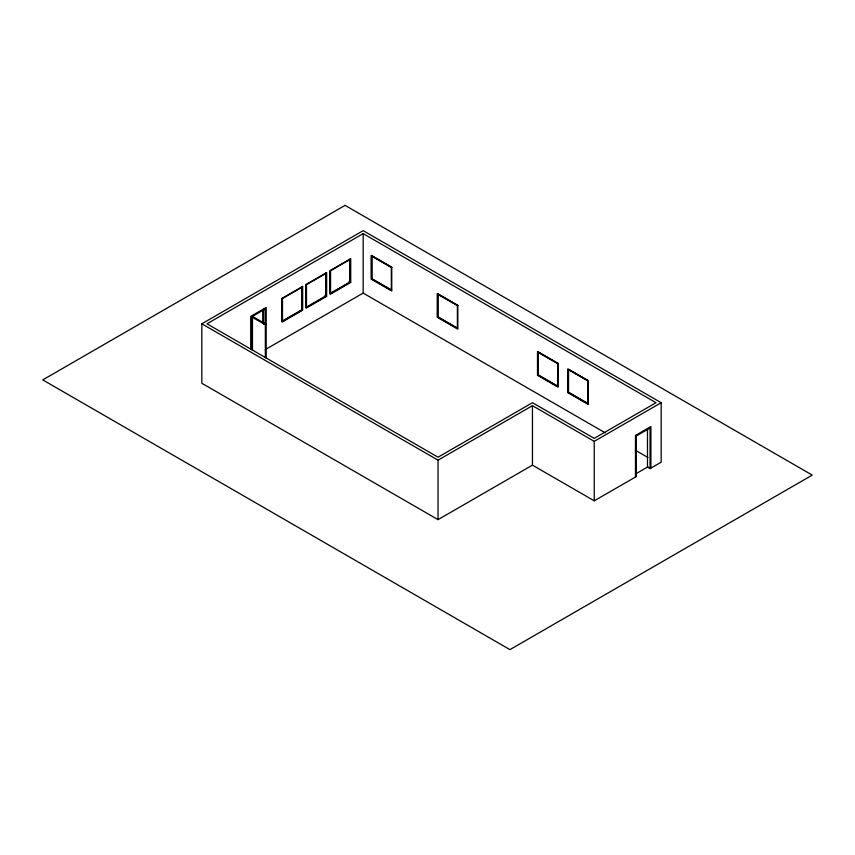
<?xml version="1.0" encoding="UTF-8"?>
<svg xmlns="http://www.w3.org/2000/svg" width="855" height="855" viewBox="0 0 855 855"><rect width="100%" height="100%" fill="white"/><g stroke="black" fill="none" stroke-linecap="round" stroke-linejoin="round"><path stroke-width="1.28" d="M263.618 324.173L263.629 308.57M650.057 468.583L650.057 428.002L636.323 435.932L636.323 476.556L594.236 500.816L532.451 465.141L438.049 519.637L201.833 383.264L201.833 323.799L363.172 230.658L661.172 402.705L661.172 462.16L650.057 468.583L647.481 467.097L647.481 429.135M363.172 233.629L206.974 323.799L438.049 457.211L532.451 402.705L594.236 438.38L656.031 402.705L363.172 233.629L363.172 293.083L605.297 432.876M251.605 349.631L251.605 316.863L265.339 308.933L265.339 357.561M326.653 296.332L306.058 308.217L306.058 284.437L326.653 272.542L326.653 296.332L324.932 295.338M350.732 282.428L330.137 294.323L330.137 270.533L350.732 258.648L350.732 282.428L349.011 281.434M265.339 349.567L363.172 293.083M201.833 323.799L438.049 460.182L532.451 405.676L594.236 441.351L661.172 402.705M635.425 474.055L648.015 466.787M588.368 380.753L567.773 368.858L567.773 392.637L588.368 404.533L588.368 380.753L568.543 369.403L568.543 392.199L588.283 403.592M391.676 267.294L371.936 255.891L371.936 278.687L391.676 290.08M457.724 305.427L437.984 294.024L437.984 316.82L457.724 328.213M635.276 450.179L647.951 457.5M251.605 316.863L265.339 324.793L266.194 324.291L252.471 316.371L252.471 350.443M650.912 468.091L650.912 426.517L635.468 435.43L635.468 477.058M594.236 441.351L594.236 500.816M532.451 405.676L532.451 465.141M438.049 460.182L438.049 519.637M349.962 259.193L349.962 281.99L330.222 293.383L330.222 270.586M325.883 273.098L325.883 295.883L306.143 307.287L306.143 284.491M301.89 286.949L301.89 309.734L282.15 321.127L282.15 298.342M266.194 358.373L266.194 307.447L250.75 316.371L250.75 348.883M262.763 310.076L262.763 323.179M345.057 205.371L42.75 379.898L509.943 649.629L812.25 475.102L345.057 205.371M302.659 286.393L282.065 298.288L282.065 322.068L302.659 310.183L302.659 286.393M302.232 287.141L282.492 298.534L282.492 321.33L302.232 309.938L302.232 287.141M326.225 273.29L306.485 284.683L306.485 307.479L326.225 296.087L326.225 273.29M350.304 259.386L330.564 270.789L330.564 293.575L350.304 282.182L350.304 259.386M391.761 267.241L371.166 255.346L371.166 279.125L391.761 291.021L391.761 267.241M457.81 305.374L437.215 293.479L437.215 317.269L457.81 329.154L457.81 305.374M558.091 363.418L537.496 351.523L537.496 375.302L558.091 387.197L558.091 363.418M558.005 363.471L538.265 352.068L538.265 374.864L558.005 386.257L558.005 363.471M391.334 267.487L371.594 256.094L371.594 278.88L391.334 290.273L391.334 267.487M457.382 305.62L437.642 294.227L437.642 317.013L457.382 328.416L457.382 305.62M557.663 363.664L537.923 352.271L537.923 375.056L557.663 386.46L557.663 363.664M587.941 380.999L568.201 369.606L568.201 392.392L587.941 403.795L587.941 380.999"/></g></svg>
